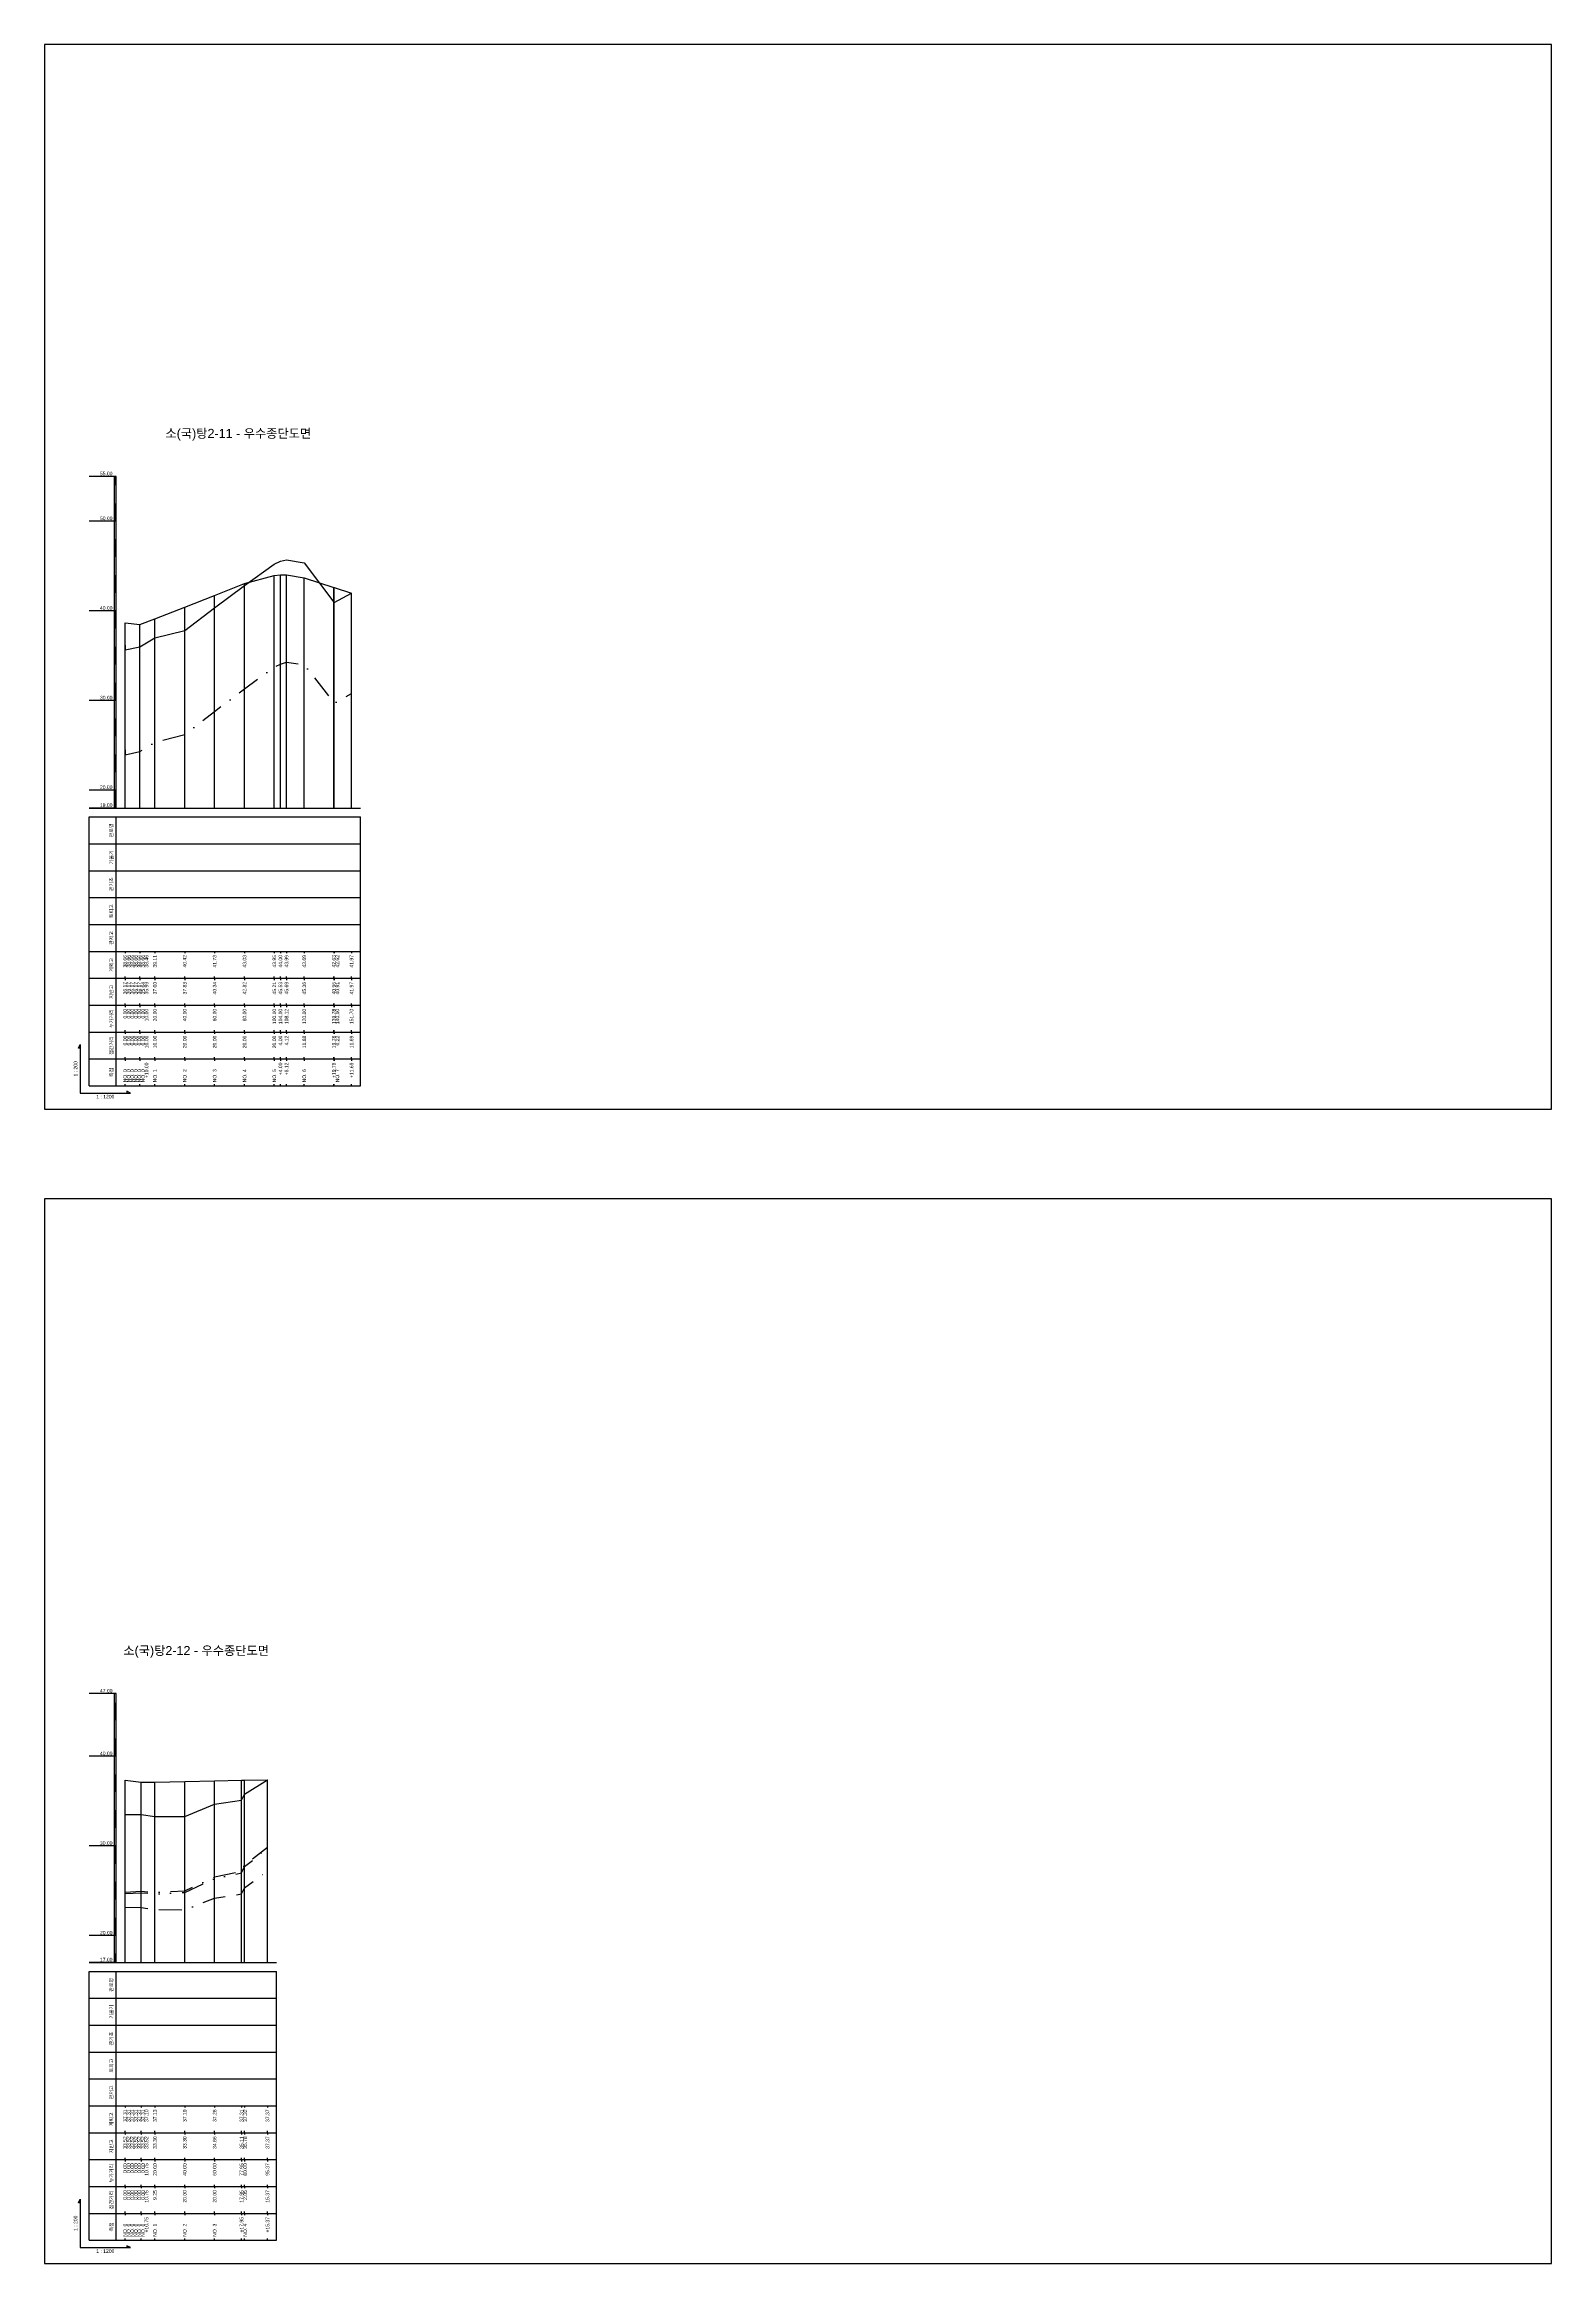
# Model space of a CAD drawing. Header units: millimetres. Extents: x -105495 to 3444, y -108190 to 2013.
# Drawn here: x 20 to 861, y -39284 to -38046 of the extents above; entities that cross this region are included whole.
import ezdxf
from ezdxf.enums import TextEntityAlignment as Align

# ---------------------------------------------------------------- set-up
doc = ezdxf.new("R2010")
doc.units = ezdxf.units.MM
for name, pattern in [('BORDER', [44.45, 12.7, -6.35, 12.7, -6.35, 0, -6.35]), ('DASHDOT', [25.4, 12.7, -6.35, 0, -6.35]), ('DIVIDE', [31.75, 12.7, -6.35, 0, -6.35, 0, -6.35])]:
    doc.linetypes.add(name, pattern=pattern)
for name, color, linetype in [('KZ_종단_계획선', 1, 'Continuous'), ('KZ_종단_노선명', 7, 'Continuous'), ('KZ_종단_도각', 7, 'Continuous'), ('KZ_종단_수직선', 7, 'Continuous'), ('KZ_종단_암선1', 56, 'DASHDOT'), ('KZ_종단_암선2', 4, 'DIVIDE'), ('KZ_종단_암선3', 6, 'BORDER'), ('KZ_종단_지반선', 3, 'Continuous'), ('KZ_종단_테이블문자', 7, 'Continuous'), ('KZ_종단_테이블선', 7, 'Continuous'), ('KZ_종단_폴대', 7, 'Continuous')]:
    doc.layers.add(name, color=color, linetype=linetype)
doc.styles.get("Standard").update_dxf_attribs({"font": 'arial.ttf'})

msp = doc.modelspace()

# ---------------------------------------------------------------- linework, layer by layer
at = {"layer": 'KZ_종단_계획선'}
for points in [[(65, -38368.7), (65, -38368.7), (65, -38368.7), (65, -38368.7), (65, -38368.7), (65, -38368.7), (73.3, -38369.7), (81.7, -38366.4), (98.3, -38359.9), (115, -38353.4), (131.7, -38346.8), (148.3, -38342.2), (151.7, -38342), (155.1, -38342), (165, -38343.5), (181.5, -38348.9), (181.7, -38348.9), (191.4, -38352.1)], [(65, -39014.4), (65, -39014.4), (65, -39014.4), (65, -39014.4), (65, -39014.4), (65, -39014.4), (74, -39015.5), (81.7, -39015.4), (98.3, -39015), (115, -39014.7), (130, -39014.4), (131.7, -39014.4), (144.5, -39014.1)]]:
    msp.add_lwpolyline(points, dxfattribs=at)
at = {"layer": 'KZ_종단_도각'}
for points in [[(20, -38640), (861, -38640), (861, -38046), (20, -38046)], [(20, -39284), (861, -39284), (861, -38690), (20, -38690)]]:
    msp.add_lwpolyline(points, close=True, dxfattribs=at)
at = {"layer": 'KZ_종단_수직선'}
for p, q in [((131.7, -38472), (131.7, -38346.8)), ((148.3, -38472), (148.3, -38342.2)), ((151.7, -38472), (151.7, -38342)), ((155.1, -38472), (155.1, -38342)), ((165, -38472), (165, -38343.5)), ((181.5, -38472), (181.5, -38348.9)), ((181.7, -38472), (181.7, -38348.9)), ((191.4, -38472), (191.4, -38352.1)), ((98.3, -38472), (98.3, -38359.9)), ((115, -38472), (115, -38353.4)), ((65, -38472), (65, -38368.7)), ((65, -38472), (65, -38368.7)), ((65, -38472), (65, -38368.7)), ((65, -38472), (65, -38368.7)), ((65, -38472), (65, -38368.7)), ((65, -38472), (65, -38368.7)), ((65, -38472), (65, -38368.7)), ((65, -38472), (65, -38368.7)), ((65, -38472), (65, -38368.7)), ((65, -38472), (65, -38368.7)), ((65, -38472), (65, -38368.7)), ((73.3, -38472), (73.3, -38369.7)), ((81.7, -38472), (81.7, -38366.4)), ((65, -39116), (65, -39014.4)), ((65, -39116), (65, -39014.4)), ((65, -39116), (65, -39014.4)), ((65, -39116), (65, -39014.4)), ((65, -39116), (65, -39014.4)), ((65, -39116), (65, -39014.4)), ((65, -39116), (65, -39014.4)), ((65, -39116), (65, -39014.4)), ((65, -39116), (65, -39014.4)), ((65, -39116), (65, -39014.4)), ((65, -39116), (65, -39014.4)), ((74, -39116), (74, -39015.5)), ((81.7, -39116), (81.7, -39015.4)), ((98.3, -39116), (98.3, -39015)), ((115, -39116), (115, -39014.7)), ((130, -39116), (130, -39014.4)), ((131.7, -39116), (131.7, -39014.4)), ((144.5, -39116), (144.5, -39014.1))]:
    msp.add_line(p, q, dxfattribs=at)
at = {"layer": 'KZ_종단_암선1', "flags": 128}
for points in [[(65, -38439.6), (65, -38439.6), (65, -38439.6), (65, -38439.6), (65, -38439.6), (65, -38442.3), (73.3, -38440.4), (81.7, -38435.3), (98.3, -38430.9), (115, -38418.1), (131.7, -38405.5), (148.3, -38393.3), (151.7, -38391.7), (155.1, -38390.7), (165, -38392), (181.5, -38413.3), (181.7, -38413.5), (191.4, -38408.1)], [(65, -39076.8), (65, -39076.8), (65, -39076.8), (65, -39076.8), (65, -39076.8), (65, -39076.8), (74, -39076.3), (81.7, -39076.9), (98.3, -39076), (115, -39068.3), (130, -39065), (131.7, -39061.5), (144.5, -39051.6)]]:
    msp.add_lwpolyline(points, dxfattribs=at)
at = {"layer": 'KZ_종단_암선2', "flags": 128}
msp.add_lwpolyline([(65, -39077.6), (65, -39077.6), (65, -39077.6), (65, -39077.6), (65, -39077.6), (65, -39077.6), (74, -39077.1), (81.7, -39077.8), (98.3, -39076.9), (115, -39069.2), (130, -39066), (131.7, -39062.5), (144.5, -39052.6)], dxfattribs=at)
at = {"layer": 'KZ_종단_암선3', "flags": 128}
msp.add_lwpolyline([(65, -39085.2), (65, -39085.2), (65, -39085.2), (65, -39085.2), (65, -39085.2), (65, -39085.2), (74, -39085.3), (81.7, -39086.5), (98.3, -39086.7), (115, -39080.1), (130, -39077.8), (131.7, -39074.4), (144.5, -39064.8)], dxfattribs=at)
at = {"layer": 'KZ_종단_지반선', "flags": 128}
for points in [[(65, -38381.1), (65, -38381.1), (65, -38381.1), (65, -38381.1), (65, -38381.1), (65, -38383.8), (73.3, -38382), (81.7, -38377), (98.3, -38372.9), (115, -38360.3), (131.7, -38347.9), (148.3, -38336), (151.7, -38334.3), (155.1, -38333.5), (165, -38335.2), (181.5, -38357.2), (181.7, -38357.4), (191.4, -38352.1)], [(65, -39033.4), (65, -39033.4), (65, -39033.4), (65, -39033.4), (65, -39033.4), (65, -39033.4), (74, -39033.4), (81.7, -39034.5), (98.3, -39034.5), (115, -39027.7), (130, -39025.5), (131.7, -39022.1), (144.5, -39014.2)]]:
    msp.add_lwpolyline(points, dxfattribs=at)
at = {"layer": 'KZ_종단_테이블선'}
for p, q in [((45, -38472), (196.4, -38472)), ((45, -38492), (45, -38477)), ((45, -38477), (196.4, -38477)), ((60, -38492), (60, -38477)), ((196.4, -38492), (196.4, -38477)), ((45, -38507), (45, -38492)), ((45, -38492), (196.4, -38492)), ((60, -38507), (60, -38492)), ((196.4, -38507), (196.4, -38492)), ((45, -38522), (45, -38507)), ((45, -38507), (196.4, -38507)), ((60, -38522), (60, -38507)), ((196.4, -38522), (196.4, -38507)), ((45, -38537), (45, -38522)), ((45, -38522), (196.4, -38522)), ((60, -38537), (60, -38522)), ((196.4, -38537), (196.4, -38522)), ((45, -38552), (45, -38537)), ((45, -38537), (196.4, -38537)), ((60, -38552), (60, -38537)), ((196.4, -38552), (196.4, -38537)), ((45, -38567), (45, -38552)), ((45, -38552), (196.4, -38552)), ((60, -38567), (60, -38552)), ((65, -38552), (65, -38553)), ((65, -38552), (65, -38553)), ((65, -38552), (65, -38553)), ((65, -38552), (65, -38553)), ((65, -38552), (65, -38553)), ((65, -38552), (65, -38553)), ((73.3, -38552), (73.3, -38553)), ((81.7, -38552), (81.7, -38553)), ((98.3, -38552), (98.3, -38553)), ((115, -38552), (115, -38553)), ((131.7, -38552), (131.7, -38553)), ((148.3, -38552), (148.3, -38553)), ((151.7, -38552), (151.7, -38553)), ((155.1, -38552), (155.1, -38553)), ((165, -38552), (165, -38553)), ((181.5, -38552), (181.5, -38553)), ((181.7, -38552), (181.7, -38553)), ((191.4, -38552), (191.4, -38553)), ((196.4, -38567), (196.4, -38552)), ((45, -38582), (45, -38567)), ((45, -38567), (196.4, -38567)), ((60, -38582), (60, -38567)), ((65, -38567), (65, -38566)), ((65, -38567), (65, -38566)), ((65, -38567), (65, -38566)), ((65, -38567), (65, -38566)), ((65, -38567), (65, -38566)), ((65, -38567), (65, -38566)), ((65, -38567), (65, -38568)), ((65, -38567), (65, -38568)), ((65, -38567), (65, -38568)), ((65, -38567), (65, -38568)), ((65, -38567), (65, -38568)), ((65, -38567), (65, -38568)), ((73.3, -38567), (73.3, -38566)), ((73.3, -38567), (73.3, -38568)), ((81.7, -38567), (81.7, -38566)), ((81.7, -38567), (81.7, -38568)), ((98.3, -38567), (98.3, -38566)), ((98.3, -38567), (98.3, -38568)), ((115, -38567), (115, -38566)), ((115, -38567), (115, -38568)), ((131.7, -38567), (131.7, -38566)), ((131.7, -38567), (131.7, -38568)), ((148.3, -38567), (148.3, -38566)), ((148.3, -38567), (148.3, -38568)), ((151.7, -38567), (151.7, -38566)), ((151.7, -38567), (151.7, -38568)), ((155.1, -38567), (155.1, -38566)), ((155.1, -38567), (155.1, -38568)), ((165, -38567), (165, -38566)), ((165, -38567), (165, -38568)), ((181.5, -38567), (181.5, -38566)), ((181.5, -38567), (181.5, -38568)), ((181.7, -38567), (181.7, -38566)), ((181.7, -38567), (181.7, -38568)), ((191.4, -38567), (191.4, -38566)), ((191.4, -38567), (191.4, -38568)), ((196.4, -38582), (196.4, -38567)), ((45, -38597), (45, -38582)), ((45, -38582), (196.4, -38582)), ((60, -38597), (60, -38582)), ((65, -38582), (65, -38581)), ((65, -38582), (65, -38581)), ((65, -38582), (65, -38581)), ((65, -38582), (65, -38581)), ((65, -38582), (65, -38581)), ((65, -38582), (65, -38581)), ((65, -38582), (65, -38583)), ((65, -38582), (65, -38583)), ((65, -38582), (65, -38583)), ((65, -38582), (65, -38583)), ((65, -38582), (65, -38583)), ((65, -38582), (65, -38583)), ((73.3, -38582), (73.3, -38581)), ((73.3, -38582), (73.3, -38583)), ((81.7, -38582), (81.7, -38581)), ((81.7, -38582), (81.7, -38583)), ((98.3, -38582), (98.3, -38581)), ((98.3, -38582), (98.3, -38583)), ((115, -38582), (115, -38581)), ((115, -38582), (115, -38583)), ((131.7, -38582), (131.7, -38581)), ((131.7, -38582), (131.7, -38583)), ((148.3, -38582), (148.3, -38581)), ((148.3, -38582), (148.3, -38583)), ((151.7, -38582), (151.7, -38581)), ((151.7, -38582), (151.7, -38583)), ((155.1, -38582), (155.1, -38581)), ((155.1, -38582), (155.1, -38583)), ((165, -38582), (165, -38581)), ((165, -38582), (165, -38583)), ((181.5, -38582), (181.5, -38581)), ((181.5, -38582), (181.5, -38583)), ((181.7, -38582), (181.7, -38581)), ((181.7, -38582), (181.7, -38583)), ((191.4, -38582), (191.4, -38581)), ((191.4, -38582), (191.4, -38583)), ((196.4, -38597), (196.4, -38582)), ((45, -38612), (45, -38597)), ((45, -38597), (196.4, -38597)), ((60, -38612), (60, -38597)), ((65, -38597), (65, -38596)), ((65, -38597), (65, -38596)), ((65, -38597), (65, -38596)), ((65, -38597), (65, -38596)), ((65, -38597), (65, -38596)), ((65, -38597), (65, -38596)), ((65, -38597), (65, -38598)), ((65, -38597), (65, -38598)), ((65, -38597), (65, -38598)), ((65, -38597), (65, -38598)), ((65, -38597), (65, -38598)), ((65, -38597), (65, -38598)), ((73.3, -38597), (73.3, -38596)), ((73.3, -38597), (73.3, -38598)), ((81.7, -38597), (81.7, -38596)), ((81.7, -38597), (81.7, -38598)), ((98.3, -38597), (98.3, -38596)), ((98.3, -38597), (98.3, -38598)), ((115, -38597), (115, -38596)), ((115, -38597), (115, -38598)), ((131.7, -38597), (131.7, -38596)), ((131.7, -38597), (131.7, -38598)), ((148.3, -38597), (148.3, -38596)), ((148.3, -38597), (148.3, -38598)), ((151.7, -38597), (151.7, -38596)), ((151.7, -38597), (151.7, -38598)), ((155.1, -38597), (155.1, -38596)), ((155.1, -38597), (155.1, -38598)), ((165, -38597), (165, -38596)), ((165, -38597), (165, -38598)), ((181.5, -38597), (181.5, -38596)), ((181.5, -38597), (181.5, -38598)), ((181.7, -38597), (181.7, -38596)), ((181.7, -38597), (181.7, -38598)), ((191.4, -38597), (191.4, -38596)), ((191.4, -38597), (191.4, -38598)), ((196.4, -38612), (196.4, -38597)), ((45, -38627), (45, -38612)), ((45, -38612), (196.4, -38612)), ((60, -38627), (60, -38612)), ((65, -38612), (65, -38611)), ((65, -38612), (65, -38611)), ((65, -38612), (65, -38611)), ((65, -38612), (65, -38611)), ((65, -38612), (65, -38611)), ((65, -38612), (65, -38611)), ((65, -38612), (65, -38613)), ((65, -38612), (65, -38613)), ((65, -38612), (65, -38613)), ((65, -38612), (65, -38613)), ((65, -38612), (65, -38613)), ((65, -38612), (65, -38613)), ((73.3, -38612), (73.3, -38611)), ((73.3, -38612), (73.3, -38613)), ((81.7, -38612), (81.7, -38611)), ((81.7, -38612), (81.7, -38613)), ((98.3, -38612), (98.3, -38611)), ((98.3, -38612), (98.3, -38613)), ((115, -38612), (115, -38611)), ((115, -38612), (115, -38613)), ((131.7, -38612), (131.7, -38611)), ((131.7, -38612), (131.7, -38613)), ((148.3, -38612), (148.3, -38611)), ((148.3, -38612), (148.3, -38613)), ((151.7, -38612), (151.7, -38611)), ((151.7, -38612), (151.7, -38613)), ((155.1, -38612), (155.1, -38611)), ((155.1, -38612), (155.1, -38613)), ((165, -38612), (165, -38611)), ((165, -38612), (165, -38613)), ((181.5, -38612), (181.5, -38611)), ((181.5, -38612), (181.5, -38613)), ((181.7, -38612), (181.7, -38611)), ((181.7, -38612), (181.7, -38613)), ((191.4, -38612), (191.4, -38611)), ((191.4, -38612), (191.4, -38613)), ((196.4, -38627), (196.4, -38612)), ((45, -38627), (196.4, -38627)), ((65, -38627), (65, -38626)), ((65, -38627), (65, -38626)), ((65, -38627), (65, -38626)), ((65, -38627), (65, -38626)), ((65, -38627), (65, -38626)), ((65, -38627), (65, -38626)), ((73.3, -38627), (73.3, -38626)), ((81.7, -38627), (81.7, -38626)), ((98.3, -38627), (98.3, -38626)), ((115, -38627), (115, -38626)), ((131.7, -38627), (131.7, -38626)), ((148.3, -38627), (148.3, -38626)), ((151.7, -38627), (151.7, -38626)), ((155.1, -38627), (155.1, -38626)), ((165, -38627), (165, -38626)), ((181.5, -38627), (181.5, -38626)), ((181.7, -38627), (181.7, -38626)), ((191.4, -38627), (191.4, -38626)), ((45, -39116), (149.5, -39116)), ((45, -39136), (45, -39121)), ((45, -39121), (149.5, -39121)), ((60, -39136), (60, -39121)), ((149.5, -39136), (149.5, -39121)), ((45, -39151), (45, -39136)), ((45, -39136), (149.5, -39136)), ((60, -39151), (60, -39136)), ((149.5, -39151), (149.5, -39136)), ((45, -39166), (45, -39151)), ((45, -39151), (149.5, -39151)), ((60, -39166), (60, -39151)), ((149.5, -39166), (149.5, -39151)), ((45, -39181), (45, -39166)), ((45, -39166), (149.5, -39166)), ((60, -39181), (60, -39166)), ((149.5, -39181), (149.5, -39166)), ((45, -39196), (45, -39181)), ((45, -39181), (149.5, -39181)), ((60, -39196), (60, -39181)), ((149.5, -39196), (149.5, -39181)), ((45, -39211), (45, -39196)), ((45, -39196), (149.5, -39196)), ((60, -39211), (60, -39196)), ((65, -39196), (65, -39197)), ((65, -39196), (65, -39197)), ((65, -39196), (65, -39197)), ((65, -39196), (65, -39197)), ((65, -39196), (65, -39197)), ((65, -39196), (65, -39197)), ((74, -39196), (74, -39197)), ((81.7, -39196), (81.7, -39197)), ((98.3, -39196), (98.3, -39197)), ((115, -39196), (115, -39197)), ((130, -39196), (130, -39197)), ((131.7, -39196), (131.7, -39197)), ((144.5, -39196), (144.5, -39197)), ((149.5, -39211), (149.5, -39196)), ((45, -39226), (45, -39211)), ((45, -39211), (149.5, -39211)), ((60, -39226), (60, -39211)), ((65, -39211), (65, -39210)), ((65, -39211), (65, -39210)), ((65, -39211), (65, -39210)), ((65, -39211), (65, -39210)), ((65, -39211), (65, -39210)), ((65, -39211), (65, -39210)), ((65, -39211), (65, -39212)), ((65, -39211), (65, -39212)), ((65, -39211), (65, -39212)), ((65, -39211), (65, -39212)), ((65, -39211), (65, -39212)), ((65, -39211), (65, -39212)), ((74, -39211), (74, -39210)), ((74, -39211), (74, -39212)), ((81.7, -39211), (81.7, -39210)), ((81.7, -39211), (81.7, -39212)), ((98.3, -39211), (98.3, -39210)), ((98.3, -39211), (98.3, -39212)), ((115, -39211), (115, -39210)), ((115, -39211), (115, -39212)), ((130, -39211), (130, -39210)), ((130, -39211), (130, -39212)), ((131.7, -39211), (131.7, -39210)), ((131.7, -39211), (131.7, -39212)), ((144.5, -39211), (144.5, -39210)), ((144.5, -39211), (144.5, -39212)), ((149.5, -39226), (149.5, -39211)), ((45, -39241), (45, -39226)), ((45, -39226), (149.5, -39226)), ((60, -39241), (60, -39226)), ((65, -39226), (65, -39225)), ((65, -39226), (65, -39225)), ((65, -39226), (65, -39225)), ((65, -39226), (65, -39225)), ((65, -39226), (65, -39225)), ((65, -39226), (65, -39225)), ((65, -39226), (65, -39227)), ((65, -39226), (65, -39227)), ((65, -39226), (65, -39227)), ((65, -39226), (65, -39227)), ((65, -39226), (65, -39227)), ((65, -39226), (65, -39227)), ((74, -39226), (74, -39225)), ((74, -39226), (74, -39227)), ((81.7, -39226), (81.7, -39225)), ((81.7, -39226), (81.7, -39227)), ((98.3, -39226), (98.3, -39225)), ((98.3, -39226), (98.3, -39227)), ((115, -39226), (115, -39225)), ((115, -39226), (115, -39227)), ((130, -39226), (130, -39225)), ((130, -39226), (130, -39227)), ((131.7, -39226), (131.7, -39225)), ((131.7, -39226), (131.7, -39227)), ((144.5, -39226), (144.5, -39225)), ((144.5, -39226), (144.5, -39227)), ((149.5, -39241), (149.5, -39226)), ((45, -39256), (45, -39241)), ((45, -39241), (149.5, -39241)), ((60, -39256), (60, -39241)), ((65, -39241), (65, -39240)), ((65, -39241), (65, -39240)), ((65, -39241), (65, -39240)), ((65, -39241), (65, -39240)), ((65, -39241), (65, -39240)), ((65, -39241), (65, -39240)), ((65, -39241), (65, -39242)), ((65, -39241), (65, -39242)), ((65, -39241), (65, -39242)), ((65, -39241), (65, -39242)), ((65, -39241), (65, -39242)), ((65, -39241), (65, -39242)), ((74, -39241), (74, -39240)), ((74, -39241), (74, -39242)), ((81.7, -39241), (81.7, -39240)), ((81.7, -39241), (81.7, -39242)), ((98.3, -39241), (98.3, -39240)), ((98.3, -39241), (98.3, -39242)), ((115, -39241), (115, -39240)), ((115, -39241), (115, -39242)), ((130, -39241), (130, -39240)), ((130, -39241), (130, -39242)), ((131.7, -39241), (131.7, -39240)), ((131.7, -39241), (131.7, -39242)), ((144.5, -39241), (144.5, -39240)), ((144.5, -39241), (144.5, -39242)), ((149.5, -39256), (149.5, -39241)), ((45, -39271), (45, -39256)), ((45, -39256), (149.5, -39256)), ((60, -39271), (60, -39256)), ((65, -39256), (65, -39255)), ((65, -39256), (65, -39255)), ((65, -39256), (65, -39255)), ((65, -39256), (65, -39255)), ((65, -39256), (65, -39255)), ((65, -39256), (65, -39255)), ((65, -39256), (65, -39257)), ((65, -39256), (65, -39257)), ((65, -39256), (65, -39257)), ((65, -39256), (65, -39257)), ((65, -39256), (65, -39257)), ((65, -39256), (65, -39257)), ((74, -39256), (74, -39255)), ((74, -39256), (74, -39257)), ((81.7, -39256), (81.7, -39255)), ((81.7, -39256), (81.7, -39257)), ((98.3, -39256), (98.3, -39255)), ((98.3, -39256), (98.3, -39257)), ((115, -39256), (115, -39255)), ((115, -39256), (115, -39257)), ((130, -39256), (130, -39255)), ((130, -39256), (130, -39257)), ((131.7, -39256), (131.7, -39255)), ((131.7, -39256), (131.7, -39257)), ((144.5, -39256), (144.5, -39255)), ((144.5, -39256), (144.5, -39257)), ((149.5, -39271), (149.5, -39256)), ((45, -39271), (149.5, -39271)), ((65, -39271), (65, -39270)), ((65, -39271), (65, -39270)), ((65, -39271), (65, -39270)), ((65, -39271), (65, -39270)), ((65, -39271), (65, -39270)), ((65, -39271), (65, -39270)), ((74, -39271), (74, -39270)), ((81.7, -39271), (81.7, -39270)), ((98.3, -39271), (98.3, -39270)), ((115, -39271), (115, -39270)), ((130, -39271), (130, -39270)), ((131.7, -39271), (131.7, -39270)), ((144.5, -39271), (144.5, -39270))]:
    msp.add_line(p, q, dxfattribs=at)
for points in [[(40, -38606), (39, -38606), (40, -38604), (40, -38631), (68, -38631), (66, -38630), (66, -38631)], [(40, -39250), (39, -39250), (40, -39248), (40, -39275), (68, -39275), (66, -39274), (66, -39275)]]:
    msp.add_lwpolyline(points, dxfattribs=at)
at = {"layer": 'KZ_종단_폴대'}
for p, q in [((60, -38287), (45, -38287)), ((60, -38312), (45, -38312)), ((60, -38362), (45, -38362)), ((60, -38412), (45, -38412)), ((60, -38462), (45, -38462)), ((60, -38472), (45, -38472)), ((60, -38966), (45, -38966)), ((60, -39001), (45, -39001)), ((60, -39051), (45, -39051)), ((60, -39101), (45, -39101)), ((60, -39116), (45, -39116))]:
    msp.add_line(p, q, dxfattribs=at)
at = {"layer": 'KZ_종단_폴대', "const_width": 1}
for points in [[(59.5, -38292), (59.5, -38287)], [(59.5, -38312), (59.5, -38302)], [(59.5, -38332), (59.5, -38322)], [(59.5, -38352), (59.5, -38342)], [(59.5, -38372), (59.5, -38362)], [(59.5, -38392), (59.5, -38382)], [(59.5, -38412), (59.5, -38402)], [(59.5, -38432), (59.5, -38422)], [(59.5, -38452), (59.5, -38442)], [(59.5, -38472), (59.5, -38462)], [(59.5, -38981), (59.5, -38971)], [(59.5, -39001), (59.5, -38991)], [(59.5, -39021), (59.5, -39011)], [(59.5, -39041), (59.5, -39031)], [(59.5, -39061), (59.5, -39051)], [(59.5, -39081), (59.5, -39071)], [(59.5, -39101), (59.5, -39091)], [(59.5, -39116), (59.5, -39111)]]:
    msp.add_lwpolyline(points, dxfattribs=at)
at = {"layer": 'KZ_종단_폴대'}
for points in [[(60, -38472), (60, -38287), (59, -38287), (59, -38472), (60, -38472)], [(60, -39116), (60, -38966), (59, -38966), (59, -39116), (60, -39116)]]:
    msp.add_lwpolyline(points, dxfattribs=at)

# ---------------------------------------------------------------- texts
at = {"layer": 'KZ_종단_노선명'}
for s, p in [('소(국)탕2-11 - 우수종단도면', (128.2, -38267)), ('소(국)탕2-12 - 우수종단도면', (104.7, -38946))]:
    msp.add_text(s, height=5, dxfattribs=at).set_placement(p, align=Align.BOTTOM_CENTER)
at = {"layer": 'KZ_종단_테이블문자'}
for s, p in [('38.66', (65, -38554)), ('38.66', (67, -38554)), ('38.66', (69, -38554)), ('38.66', (71, -38554)), ('38.66', (73, -38554)), ('38.66', (75, -38554)), ('38.46', (77, -38554)), ('39.11', (81.7, -38554)), ('40.42', (98.3, -38554)), ('41.73', (115, -38554)), ('43.03', (131.7, -38554)), ('43.95', (148.3, -38554)), ('44.00', (151.7, -38554)), ('43.99', (155.1, -38554)), ('43.69', (165, -38554)), ('42.63', (181.5, -38554)), ('42.62', (183.5, -38554)), ('41.97', (191.4, -38554)), ('36.17', (65, -38569)), ('36.17', (67, -38569)), ('36.17', (69, -38569)), ('36.17', (71, -38569)), ('36.17', (73, -38569)), ('35.64', (75, -38569)), ('35.99', (77, -38569)), ('37.00', (81.7, -38569)), ('37.83', (98.3, -38569)), ('40.34', (115, -38569)), ('42.82', (131.7, -38569)), ('45.21', (148.3, -38569)), ('45.53', (151.7, -38569)), ('45.69', (155.1, -38569)), ('45.36', (165, -38569)), ('40.96', (181.5, -38569)), ('40.91', (183.5, -38569)), ('41.97', (191.4, -38569)), ('0.00', (65, -38584)), ('0.00', (67, -38584)), ('0.00', (69, -38584)), ('0.00', (71, -38584)), ('0.00', (73, -38584)), ('0.00', (75, -38584)), ('10.00', (77, -38584)), ('20.00', (81.7, -38584)), ('40.00', (98.3, -38584)), ('60.00', (115, -38584)), ('80.00', (131.7, -38584)), ('100.00', (148.3, -38584)), ('104.00', (151.7, -38584)), ('108.12', (155.1, -38584)), ('120.00', (165, -38584)), ('139.78', (181.5, -38584)), ('140.00', (183.5, -38584)), ('151.70', (191.4, -38584)), ('0.00', (65, -38599)), ('0.00', (67, -38599)), ('0.00', (69, -38599)), ('0.00', (71, -38599)), ('0.00', (73, -38599)), ('0.00', (75, -38599)), ('10.00', (77, -38599)), ('10.00', (81.7, -38599)), ('20.00', (98.3, -38599)), ('20.00', (115, -38599)), ('20.00', (131.7, -38599)), ('20.00', (148.3, -38599)), ('4.00', (151.7, -38599)), ('4.12', (155.1, -38599)), ('11.88', (165, -38599)), ('19.78', (181.5, -38599)), ('0.22', (183.5, -38599)), ('11.69', (191.4, -38599)), ('+10.00', (77, -38614)), ('+4.00', (151.7, -38614)), ('+8.12', (155.1, -38614)), ('+19.78', (181.5, -38614)), ('+11.69', (191.4, -38614)), ('37.31', (65, -39198)), ('37.31', (67, -39198)), ('37.31', (69, -39198)), ('37.31', (71, -39198)), ('37.31', (73, -39198)), ('37.31', (75, -39198)), ('37.10', (77, -39198)), ('37.13', (81.7, -39198)), ('37.19', (98.3, -39198)), ('37.26', (115, -39198)), ('37.31', (130, -39198)), ('37.32', (132, -39198)), ('37.37', (144.5, -39198)), ('33.52', (65, -39213)), ('33.52', (67, -39213)), ('33.52', (69, -39213)), ('33.52', (71, -39213)), ('33.52', (73, -39213)), ('33.52', (75, -39213)), ('33.52', (77, -39213)), ('33.30', (81.7, -39213)), ('33.30', (98.3, -39213)), ('34.66', (115, -39213)), ('35.11', (130, -39213)), ('35.78', (132, -39213)), ('37.37', (144.5, -39213)), ('0.00', (65, -39228)), ('0.00', (67, -39228)), ('0.00', (69, -39228)), ('0.00', (71, -39228)), ('0.00', (73, -39228)), ('0.00', (75, -39228)), ('10.75', (77, -39228)), ('20.00', (81.7, -39228)), ('40.00', (98.3, -39228)), ('60.00', (115, -39228)), ('77.95', (130, -39228)), ('80.00', (132, -39228)), ('95.37', (144.5, -39228)), ('0.00', (65, -39243)), ('0.00', (67, -39243)), ('0.00', (69, -39243)), ('0.00', (71, -39243)), ('0.00', (73, -39243)), ('0.00', (75, -39243)), ('10.75', (77, -39243)), ('9.25', (81.7, -39243)), ('20.00', (98.3, -39243)), ('20.00', (115, -39243)), ('17.95', (130, -39243)), ('2.05', (132, -39243)), ('15.37', (144.5, -39243)), ('+10.75', (77, -39258)), ('+17.95', (130, -39258)), ('+15.37', (144.5, -39258))]:
    msp.add_text(s, height=2, rotation=90, dxfattribs=at).set_placement(p, align=Align.MIDDLE_RIGHT)
for s, p in [('NO. 0', (65, -38625)), ('NO. 0', (67, -38625)), ('NO. 0', (69, -38625)), ('NO. 0', (71, -38625)), ('NO. 0', (73, -38625)), ('NO. 0', (75, -38625)), ('NO. 1', (81.7, -38625)), ('NO. 2', (98.3, -38625)), ('NO. 3', (115, -38625)), ('NO. 4', (131.7, -38625)), ('NO. 5', (148.3, -38625)), ('NO. 6', (165, -38625)), ('NO. 7', (183.5, -38625)), ('NO. 0', (65, -39269)), ('NO. 0', (67, -39269)), ('NO. 0', (69, -39269)), ('NO. 0', (71, -39269)), ('NO. 0', (73, -39269)), ('NO. 0', (75, -39269)), ('NO. 1', (81.7, -39269)), ('NO. 2', (98.3, -39269)), ('NO. 3', (115, -39269)), ('NO. 4', (132, -39269))]:
    msp.add_text(s, height=2, rotation=90, dxfattribs=at).set_placement(p, align=Align.MIDDLE_LEFT)
at = {"layer": 'KZ_종단_테이블선'}
for s, p in [('관로명', (59, -38484.5)), ('기울기', (59, -38499.5)), ('관기초', (59, -38514.5)), ('토피고', (59, -38529.5)), ('관저고', (59, -38544.5)), ('계획고', (59, -38559.5)), ('지반고', (59, -38574.5)), ('누가거리', (59, -38589.5)), ('점간거리', (59, -38604.5)), ('1 : 200', (39, -38617.5)), ('측점', (59, -38619.5)), ('관로명', (59, -39128.5)), ('기울기', (59, -39143.5)), ('관기초', (59, -39158.5)), ('토피고', (59, -39173.5)), ('관저고', (59, -39188.5)), ('계획고', (59, -39203.5)), ('지반고', (59, -39218.5)), ('누가거리', (59, -39233.5)), ('점간거리', (59, -39248.5)), ('1 : 200', (39, -39261.5)), ('측점', (59, -39263.5))]:
    msp.add_text(s, height=2, rotation=90, dxfattribs=at).set_placement(p, align=Align.BOTTOM_CENTER)
for p in [(54, -38632), (54, -39276)]:
    msp.add_text('1 : 1200', height=2, dxfattribs=at).set_placement(p, align=Align.TOP_CENTER)
at = {"layer": 'KZ_종단_폴대'}
for s, p in [('55.00', (58, -38287)), ('50.00', (58, -38312)), ('40.00', (58, -38362)), ('30.00', (58, -38412)), ('20.00', (58, -38462)), ('18.00', (58, -38472)), ('47.00', (58, -38966)), ('40.00', (58, -39001)), ('30.00', (58, -39051)), ('20.00', (58, -39101)), ('17.00', (58, -39116))]:
    msp.add_text(s, height=2, dxfattribs=at).set_placement(p, align=Align.BOTTOM_RIGHT)

doc.saveas('drawing.dxf')
